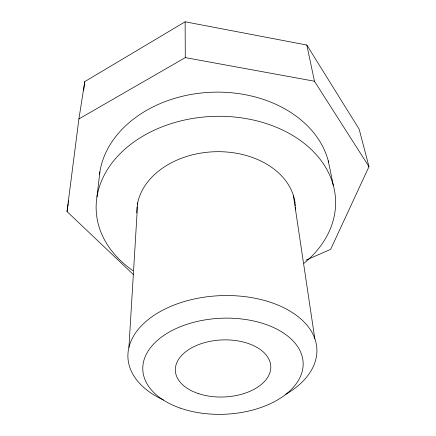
<?xml version="1.0" encoding="UTF-8"?>
<svg xmlns="http://www.w3.org/2000/svg" width="436" height="436" viewBox="0 0 436 436"><rect width="100%" height="100%" fill="white"/><g stroke="black" fill="none" stroke-linecap="round" stroke-linejoin="round"><path stroke-width="0.65" d="M128.914 347.405L137.689 202.838M96.977 196.827L99.882 171.844M133.492 274.685L67.019 211.558L78.911 118.924L84.786 81.603L185.137 21.8L306.824 45.039L359.133 129.116L368.981 166.656L330.652 249.338L306.001 260.139M83.652 90.339L84.786 81.603M67.019 211.558L68.245 203.59M68.452 202.26L68.654 200.931M78.911 118.924L185.278 57.612L314.449 81.216L368.981 166.656M306.824 45.039L314.449 81.216M328.253 160.819L333.338 185.447M293.368 195.35L314.803 338.592M185.137 21.8L185.278 57.612M163.565 400.041A94.568 57.645 -2.5 0 1 151.744 316.923A94.568 57.645 -2.5 0 1 288.915 310.454A94.568 57.645 -2.5 0 1 285.836 394.275M295.45 207.323A79.401 58.571 -2.5 0 1 295.466 209.318M136.757 212.937A79.401 58.571 -2.5 0 1 137.035 206.86M137.318 204.844A79.401 58.571 -2.5 0 1 219.036 151.684A79.401 58.571 -2.5 0 1 295.385 205.983M99.512 174.509A115.813 88.268 -2.5 0 1 209.394 92.345A115.813 88.268 -2.5 0 1 328.586 162.127M132.996 270.685A119.796 88.655 -2.5 0 1 128.882 145.798A119.796 88.655 -2.5 0 1 297.57 138.544A119.796 88.655 -2.5 0 1 303.979 263.328M180.144 408.074A80.246 48.031 -2.5 0 0 303.102 365.88A80.246 48.031 -2.5 0 0 185.671 324.738A80.246 48.031 -2.5 0 0 180.144 408.074M198.756 393.713A47.764 28.542 -2.5 0 0 270.8 367.412A47.764 28.542 -2.5 0 0 199.655 344.222A47.764 28.542 -2.5 0 0 198.756 393.713"/></g></svg>
